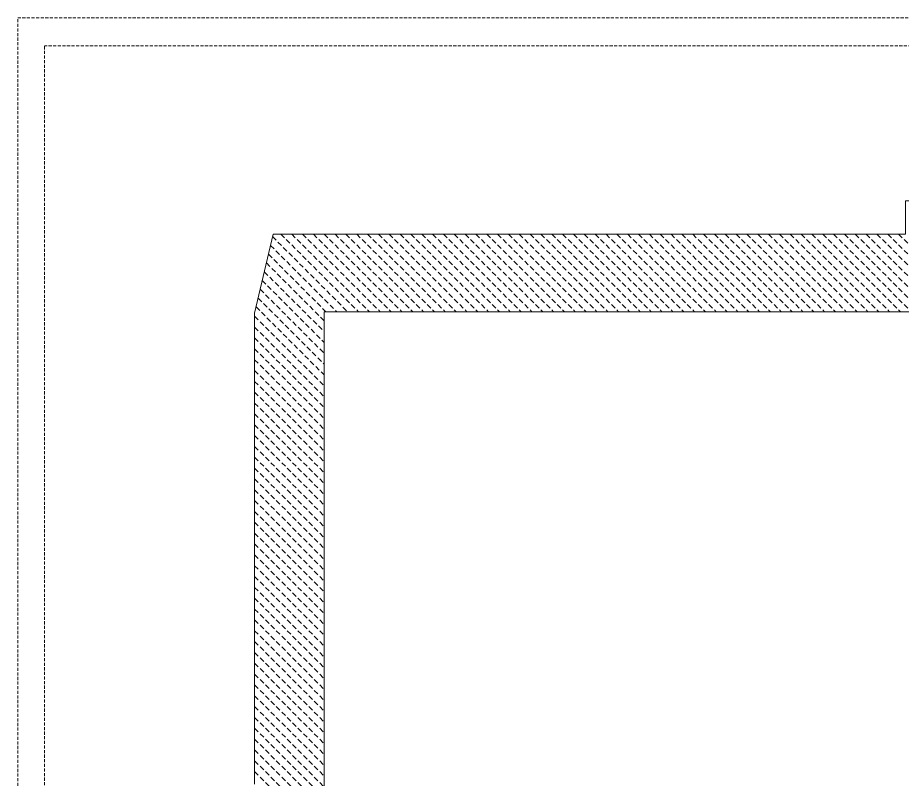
# Model space of a CAD drawing. Units: millimetres at full size, sheet at 1:250. Extents: x -1357173 to 354336, y -75979 to 4293964.
# Drawn here: x -326356 to -239789, y -1990 to 72521 of the extents above; entities that cross this region are included whole.
import ezdxf

# ---------------------------------------------------------------- set-up
doc = ezdxf.new("R2010")
doc.units = ezdxf.units.MM
doc.header["$LTSCALE"] = 250
doc.linetypes.add('DASHED1', pattern=[1.8, 1.2, -0.6])
doc.linetypes.add('DASHED2', pattern=[3, 2, -1])
doc.layers.add('0-9', color=1, linetype='DASHED2', lineweight=18)
doc.layers.add('E-F', color=7, linetype='DASHED1', lineweight=9)

msp = doc.modelspace()

# ---------------------------------------------------------------- linework, layer by layer
at = {"layer": '0-9'}
for p, q in [((-301421.7, 51105.9), (-294064.9, 43749.1)), ((-300604.3, 51349.1), (-293004.3, 43749.1)), ((-299543.6, 51349.1), (-291943.6, 43749.1)), ((-298482.9, 51349.1), (-290882.9, 43749.1)), ((-297422.3, 51349.1), (-289822.3, 43749.1)), ((-296361.6, 51349.1), (-288761.6, 43749.1)), ((-295301, 51349.1), (-287701, 43749.1)), ((-294240.3, 51349.1), (-286640.3, 43749.1)), ((-293179.6, 51349.1), (-285579.6, 43749.1)), ((-292119, 51349.1), (-284519, 43749.1)), ((-291058.3, 51349.1), (-283458.3, 43749.1)), ((-289997.7, 51349.1), (-282397.7, 43749.1)), ((-288937, 51349.1), (-281337, 43749.1)), ((-287876.3, 51349.1), (-280276.3, 43749.1)), ((-286815.7, 51349.1), (-279215.7, 43749.1)), ((-285755, 51349.1), (-278155, 43749.1)), ((-284694.4, 51349.1), (-277094.4, 43749.1)), ((-283633.7, 51349.1), (-276033.7, 43749.1)), ((-282573, 51349.1), (-274973, 43749.1)), ((-281512.4, 51349.1), (-273912.4, 43749.1)), ((-280451.7, 51349.1), (-272851.7, 43749.1)), ((-279391.1, 51349.1), (-271791.1, 43749.1)), ((-278330.4, 51349.1), (-270730.4, 43749.1)), ((-277269.7, 51349.1), (-269669.7, 43749.1)), ((-276209.1, 51349.1), (-268609.1, 43749.1)), ((-275148.4, 51349.1), (-267548.4, 43749.1)), ((-274087.8, 51349.1), (-266487.8, 43749.1)), ((-273027.1, 51349.1), (-265427.1, 43749.1)), ((-271966.4, 51349.1), (-264366.4, 43749.1)), ((-270905.8, 51349.1), (-263305.8, 43749.1)), ((-269845.1, 51349.1), (-262245.1, 43749.1)), ((-268784.5, 51349.1), (-261184.5, 43749.1)), ((-267723.8, 51349.1), (-260123.8, 43749.1)), ((-266663.1, 51349.1), (-259063.1, 43749.1)), ((-265602.5, 51349.1), (-258002.5, 43749.1)), ((-264541.8, 51349.1), (-256941.8, 43749.1)), ((-263481.2, 51349.1), (-255881.2, 43749.1)), ((-262420.5, 51349.1), (-254820.5, 43749.1)), ((-261359.8, 51349.1), (-253759.8, 43749.1)), ((-260299.2, 51349.1), (-252699.2, 43749.1)), ((-259238.5, 51349.1), (-251638.5, 43749.1)), ((-258177.9, 51349.1), (-250577.9, 43749.1)), ((-257117.2, 51349.1), (-249517.2, 43749.1)), ((-256056.5, 51349.1), (-248456.5, 43749.1)), ((-254995.9, 51349.1), (-247395.9, 43749.1)), ((-253935.2, 51349.1), (-246335.2, 43749.1)), ((-252874.6, 51349.1), (-245274.6, 43749.1)), ((-251813.9, 51349.1), (-244213.9, 43749.1)), ((-250753.2, 51349.1), (-243153.2, 43749.1)), ((-249692.6, 51349.1), (-242092.6, 43749.1)), ((-248631.9, 51349.1), (-241031.9, 43749.1)), ((-247571.3, 51349.1), (-239971.3, 43749.1)), ((-246510.6, 51349.1), (-238910.6, 43749.1)), ((-245449.9, 51349.1), (-237849.9, 43749.1)), ((-244389.3, 51349.1), (-236789.3, 43749.1)), ((-243328.6, 51349.1), (-235728.6, 43749.1)), ((-242267.9, 51349.1), (-234667.9, 43749.1)), ((-241207.3, 51349.1), (-233607.3, 43749.1)), ((-240146.6, 51349.1), (-232546.6, 43749.1)), ((-301622.5, 50246), (-295125.6, 43749.1)), ((-301823.2, 49386.1), (-296186.2, 43749.1)), ((-302024, 48526.2), (-296368.3, 42870.5)), ((-302224.7, 47666.3), (-296368.3, 41809.8)), ((-302425.5, 46806.3), (-296368.3, 40749.2)), ((-302626.2, 45946.4), (-296368.3, 39688.5)), ((-302826.9, 45086.5), (-296368.3, 38627.8)), ((-303027.7, 44226.6), (-296368.3, 37567.2)), ((-303168.3, 43306.5), (-296368.3, 36506.5)), ((-303168.3, 42245.9), (-296368.3, 35445.9)), ((-303168.3, 41185.2), (-296368.3, 34385.2)), ((-303168.3, 40124.5), (-296368.3, 33324.5)), ((-303168.3, 39063.9), (-296368.3, 32263.9)), ((-303168.3, 38003.2), (-296368.3, 31203.2)), ((-303168.3, 36942.6), (-296368.3, 30142.6)), ((-303168.3, 35881.9), (-296368.3, 29081.9)), ((-303168.3, 34821.2), (-296368.3, 28021.2)), ((-303168.3, 33760.6), (-296368.3, 26960.6)), ((-303168.3, 32699.9), (-296368.3, 25899.9)), ((-303168.3, 31639.3), (-296368.3, 24839.3)), ((-303168.3, 30578.6), (-296368.3, 23778.6)), ((-303168.3, 29517.9), (-296368.3, 22717.9)), ((-303168.3, 28457.3), (-296368.3, 21657.3)), ((-303168.3, 27396.6), (-296368.3, 20596.6)), ((-303168.3, 26336), (-296368.3, 19536)), ((-303168.3, 25275.3), (-296368.3, 18475.3)), ((-303168.3, 24214.6), (-296368.3, 17414.6)), ((-303168.3, 23154), (-296368.3, 16354)), ((-303168.3, 22093.3), (-296368.3, 15293.3)), ((-303168.3, 21032.7), (-296368.3, 14232.7)), ((-303168.3, 19972), (-296368.3, 13172)), ((-303168.3, 18911.3), (-296368.3, 12111.3)), ((-303168.3, 17850.7), (-296368.3, 11050.7)), ((-303168.3, 16790), (-296368.3, 9990)), ((-303168.3, 15729.4), (-296368.3, 8929.4)), ((-303168.3, 14668.7), (-296368.3, 7868.7)), ((-303168.3, 13608), (-296368.3, 6808)), ((-303168.3, 12547.4), (-296368.3, 5747.4)), ((-303168.3, 11486.7), (-296368.3, 4686.7)), ((-303168.3, 10426.1), (-296368.3, 3626.1)), ((-303168.3, 9365.4), (-296368.3, 2565.4)), ((-303168.3, 8304.7), (-296368.3, 1504.7)), ((-303168.3, 7244.1), (-296368.3, 444.1)), ((-303168.3, 6183.4), (-296368.3, -616.6)), ((-303168.3, 5122.8), (-296368.3, -1677.2)), ((-303168.3, 4062.1), (-296368.3, -2737.9)), ((-303168.3, 3001.4), (-296368.3, -3798.6)), ((-303168.3, 1940.8), (-296368.3, -4859.2)), ((-303168.3, 880.1), (-296368.3, -5919.9)), ((-303168.3, -180.5), (-296368.3, -6980.5)), ((-303168.3, -1241.2), (-296368.3, -8041.2))]:
    msp.add_line(p, q, dxfattribs=at)
at = {"layer": '0-9', "linetype": 'Continuous'}
msp.add_line((-296368.3, 43749.1), (-296368.3, -8450.9), dxfattribs=at)
for points in [[(-143968.3, -19650.9), (-142668.3, -10350.9), (-142668.3, 54599.1), (-239468.3, 54599.1), (-239468.3, 51349.1), (-301365, 51349.1), (-303168.3, 43624.4), (-303168.3, -2450.4)], [(-296368.3, 43749.1), (-218768.3, 43749.1), (-218768.3, 49414.1), (-156568.3, 49414.1), (-156568.3, 37549.1), (-164568.3, 37549.1)]]:
    msp.add_lwpolyline(points, dxfattribs=at)
at = {"layer": 'E-F'}
for p, q in [((-326355.7, -75978.7), (-326355.7, 72521.3)), ((-326355.7, 72521.3), (-116105.7, 72521.3)), ((-323730.7, -73228.7), (-323730.7, 69771.3)), ((-118730.7, 69771.3), (-323730.7, 69771.3))]:
    msp.add_line(p, q, dxfattribs=at)

doc.saveas('drawing.dxf')
